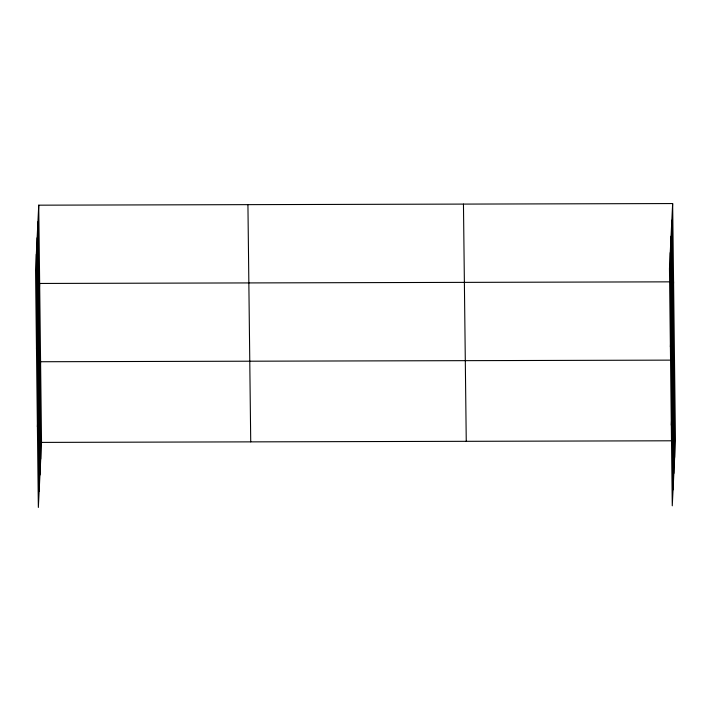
<?xml version="1.0" encoding="UTF-8"?>
<svg xmlns="http://www.w3.org/2000/svg" width="711" height="711" viewBox="0 0 711 711"><rect width="100%" height="100%" fill="white"/><g stroke="black" fill="none" stroke-linecap="round" stroke-linejoin="round"><path stroke-width="1.07" d="M38.732 205.177L35.55 270.216L38.35 507.441L41.531 442.402L38.732 205.177L672.65 203.559L675.45 440.784L672.268 505.823L669.469 268.598L672.65 203.559M36.474 348.506L39.656 283.458L670.269 281.849M37.399 426.787L40.58 361.739L671.193 360.13M670.393 346.888L673.575 281.84M671.317 425.169L674.499 360.122M41.531 442.402L671.042 440.793M671.842 220.214L674.632 457.44M671.06 236.176L673.85 473.402M670.251 252.636L673.05 489.861M463.456 204.093L466.256 441.318M247.926 204.644L250.725 441.869M37.914 221.832L40.714 459.048M37.132 237.794L39.932 475.019M36.332 254.254L39.132 491.47"/></g></svg>
